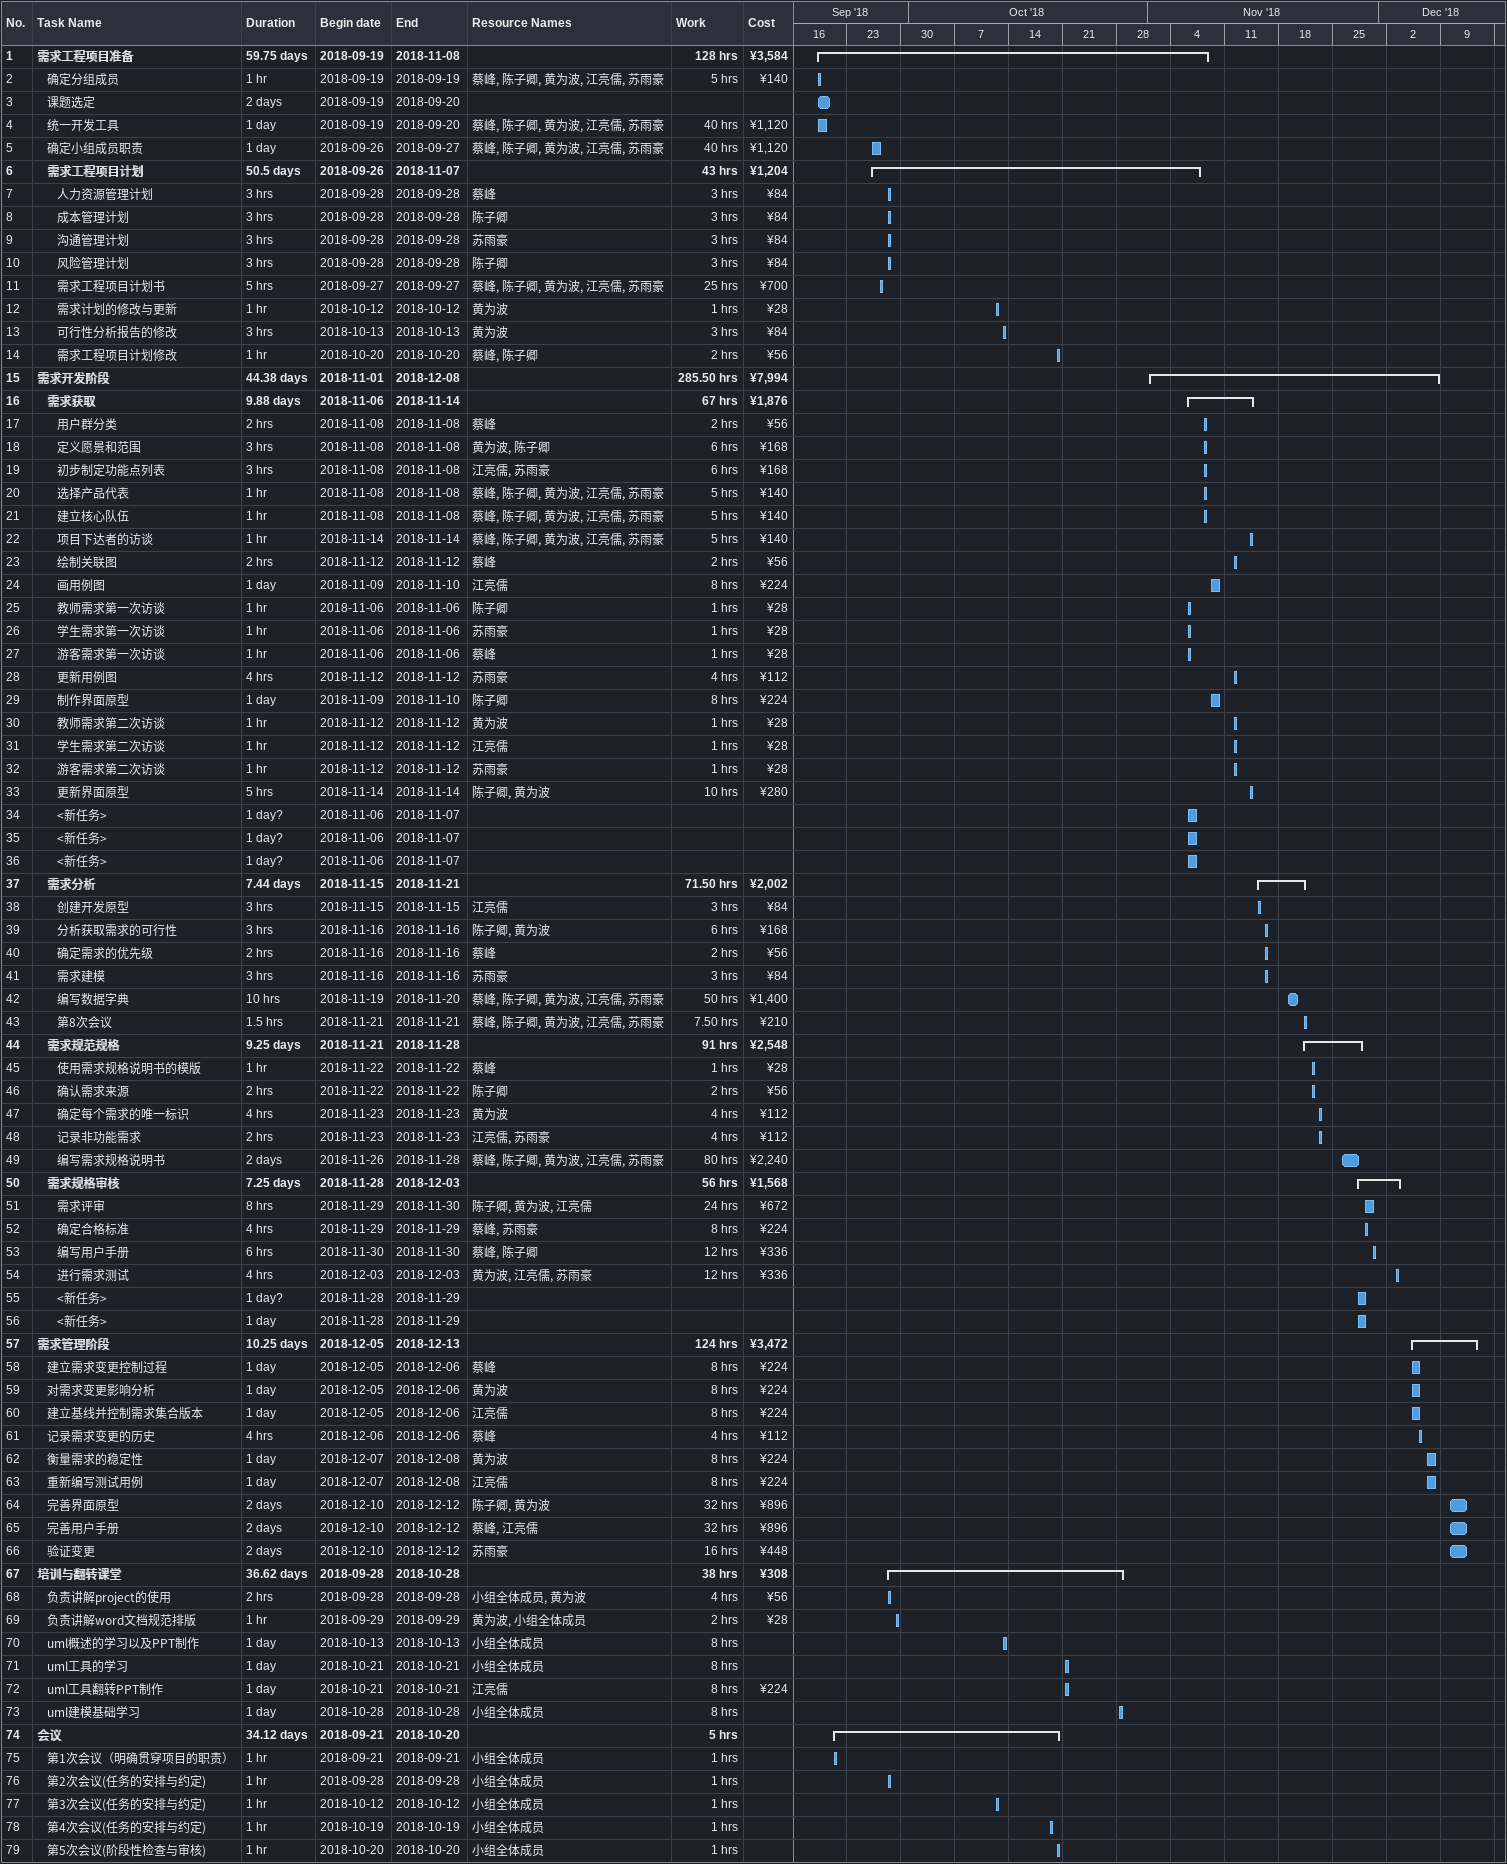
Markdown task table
| ID | Level | Task | Duration | Start | Finish | Resources | Work (h) | Cost (¥) |
|---|---|---|---|---|---|---|---|---|
| 1 | 1 | **需求工程项目准备** | 59.75d | 2018-09-19 | 2018-11-08 |  | 128 | 3584 |
| 2 | 2 | 确定分组成员 | 1h | 2018-09-19 | 2018-09-19 | 蔡峰, 陈子卿, 黄为波, 江亮儒, 苏雨豪 | 5 | 140 |
| 3 | 2 | 课题选定 | 2d | 2018-09-19 | 2018-09-20 |  |  |  |
| 4 | 2 | 统一开发工具 | 1d | 2018-09-19 | 2018-09-20 | 蔡峰, 陈子卿, 黄为波, 江亮儒, 苏雨豪 | 40 | 1120 |
| 5 | 2 | 确定小组成员职责 | 1d | 2018-09-26 | 2018-09-27 | 蔡峰, 陈子卿, 黄为波, 江亮儒, 苏雨豪 | 40 | 1120 |
| 6 | 2 | **需求工程项目计划** | 50.5d | 2018-09-26 | 2018-11-07 |  | 43 | 1204 |
| 7 | 3 | 人力资源管理计划 | 3h | 2018-09-28 | 2018-09-28 | 蔡峰 | 3 | 84 |
| 8 | 3 | 成本管理计划 | 3h | 2018-09-28 | 2018-09-28 | 陈子卿 | 3 | 84 |
| 9 | 3 | 沟通管理计划 | 3h | 2018-09-28 | 2018-09-28 | 苏雨豪 | 3 | 84 |
| 10 | 3 | 风险管理计划 | 3h | 2018-09-28 | 2018-09-28 | 陈子卿 | 3 | 84 |
| 11 | 3 | 需求工程项目计划书 | 5h | 2018-09-27 | 2018-09-27 | 蔡峰, 陈子卿, 黄为波, 江亮儒, 苏雨豪 | 25 | 700 |
| 12 | 3 | 需求计划的修改与更新 | 1h | 2018-10-12 | 2018-10-12 | 黄为波 | 1 | 28 |
| 13 | 3 | 可行性分析报告的修改 | 3h | 2018-10-13 | 2018-10-13 | 黄为波 | 3 | 84 |
| 14 | 3 | 需求工程项目计划修改 | 1h | 2018-10-20 | 2018-10-20 | 蔡峰, 陈子卿 | 2 | 56 |
| 15 | 1 | **需求开发阶段** | 44.38d | 2018-11-01 | 2018-12-08 |  | 285.50 | 7994 |
| 16 | 2 | **需求获取** | 9.88d | 2018-11-06 | 2018-11-14 |  | 67 | 1876 |
| 17 | 3 | 用户群分类 | 2h | 2018-11-08 | 2018-11-08 | 蔡峰 | 2 | 56 |
| 18 | 3 | 定义愿景和范围 | 3h | 2018-11-08 | 2018-11-08 | 黄为波, 陈子卿 | 6 | 168 |
| 19 | 3 | 初步制定功能点列表 | 3h | 2018-11-08 | 2018-11-08 | 江亮儒, 苏雨豪 | 6 | 168 |
| 20 | 3 | 选择产品代表 | 1h | 2018-11-08 | 2018-11-08 | 蔡峰, 陈子卿, 黄为波, 江亮儒, 苏雨豪 | 5 | 140 |
| 21 | 3 | 建立核心队伍 | 1h | 2018-11-08 | 2018-11-08 | 蔡峰, 陈子卿, 黄为波, 江亮儒, 苏雨豪 | 5 | 140 |
| 22 | 3 | 项目下达者的访谈 | 1h | 2018-11-14 | 2018-11-14 | 蔡峰, 陈子卿, 黄为波, 江亮儒, 苏雨豪 | 5 | 140 |
| 23 | 3 | 绘制关联图 | 2h | 2018-11-12 | 2018-11-12 | 蔡峰 | 2 | 56 |
| 24 | 3 | 画用例图 | 1d | 2018-11-09 | 2018-11-10 | 江亮儒 | 8 | 224 |
| 25 | 3 | 教师需求第一次访谈 | 1h | 2018-11-06 | 2018-11-06 | 陈子卿 | 1 | 28 |
| 26 | 3 | 学生需求第一次访谈 | 1h | 2018-11-06 | 2018-11-06 | 苏雨豪 | 1 | 28 |
| 27 | 3 | 游客需求第一次访谈 | 1h | 2018-11-06 | 2018-11-06 | 蔡峰 | 1 | 28 |
| 28 | 3 | 更新用例图 | 4h | 2018-11-12 | 2018-11-12 | 苏雨豪 | 4 | 112 |
| 29 | 3 | 制作界面原型 | 1d | 2018-11-09 | 2018-11-10 | 陈子卿 | 8 | 224 |
| 30 | 3 | 教师需求第二次访谈 | 1h | 2018-11-12 | 2018-11-12 | 黄为波 | 1 | 28 |
| 31 | 3 | 学生需求第二次访谈 | 1h | 2018-11-12 | 2018-11-12 | 江亮儒 | 1 | 28 |
| 32 | 3 | 游客需求第二次访谈 | 1h | 2018-11-12 | 2018-11-12 | 苏雨豪 | 1 | 28 |
| 33 | 3 | 更新界面原型 | 5h | 2018-11-14 | 2018-11-14 | 陈子卿, 黄为波 | 10 | 280 |
| 34 | 3 | <新任务> | 1d? | 2018-11-06 | 2018-11-07 |  |  |  |
| 35 | 3 | <新任务> | 1d? | 2018-11-06 | 2018-11-07 |  |  |  |
| 36 | 3 | <新任务> | 1d? | 2018-11-06 | 2018-11-07 |  |  |  |
| 37 | 2 | **需求分析** | 7.44d | 2018-11-15 | 2018-11-21 |  | 71.50 | 2002 |
| 38 | 3 | 创建开发原型 | 3h | 2018-11-15 | 2018-11-15 | 江亮儒 | 3 | 84 |
| 39 | 3 | 分析获取需求的可行性 | 3h | 2018-11-16 | 2018-11-16 | 陈子卿, 黄为波 | 6 | 168 |
| 40 | 3 | 确定需求的优先级 | 2h | 2018-11-16 | 2018-11-16 | 蔡峰 | 2 | 56 |
| 41 | 3 | 需求建模 | 3h | 2018-11-16 | 2018-11-16 | 苏雨豪 | 3 | 84 |
| 42 | 3 | 编写数据字典 | 10h | 2018-11-19 | 2018-11-20 | 蔡峰, 陈子卿, 黄为波, 江亮儒, 苏雨豪 | 50 | 1400 |
| 43 | 3 | 第8次会议 | 1.5h | 2018-11-21 | 2018-11-21 | 蔡峰, 陈子卿, 黄为波, 江亮儒, 苏雨豪 | 7.50 | 210 |
| 44 | 2 | **需求规范规格** | 9.25d | 2018-11-21 | 2018-11-28 |  | 91 | 2548 |
| 45 | 3 | 使用需求规格说明书的模版 | 1h | 2018-11-22 | 2018-11-22 | 蔡峰 | 1 | 28 |
| 46 | 3 | 确认需求来源 | 2h | 2018-11-22 | 2018-11-22 | 陈子卿 | 2 | 56 |
| 47 | 3 | 确定每个需求的唯一标识 | 4h | 2018-11-23 | 2018-11-23 | 黄为波 | 4 | 112 |
| 48 | 3 | 记录非功能需求 | 2h | 2018-11-23 | 2018-11-23 | 江亮儒, 苏雨豪 | 4 | 112 |
| 49 | 3 | 编写需求规格说明书 | 2d | 2018-11-26 | 2018-11-28 | 蔡峰, 陈子卿, 黄为波, 江亮儒, 苏雨豪 | 80 | 2240 |
| 50 | 2 | **需求规格审核** | 7.25d | 2018-11-28 | 2018-12-03 |  | 56 | 1568 |
| 51 | 3 | 需求评审 | 8h | 2018-11-29 | 2018-11-30 | 陈子卿, 黄为波, 江亮儒 | 24 | 672 |
| 52 | 3 | 确定合格标准 | 4h | 2018-11-29 | 2018-11-29 | 蔡峰, 苏雨豪 | 8 | 224 |
| 53 | 3 | 编写用户手册 | 6h | 2018-11-30 | 2018-11-30 | 蔡峰, 陈子卿 | 12 | 336 |
| 54 | 3 | 进行需求测试 | 4h | 2018-12-03 | 2018-12-03 | 黄为波, 江亮儒, 苏雨豪 | 12 | 336 |
| 55 | 3 | <新任务> | 1d? | 2018-11-28 | 2018-11-29 |  |  |  |
| 56 | 3 | <新任务> | 1d | 2018-11-28 | 2018-11-29 |  |  |  |
| 57 | 1 | **需求管理阶段** | 10.25d | 2018-12-05 | 2018-12-13 |  | 124 | 3472 |
| 58 | 2 | 建立需求变更控制过程 | 1d | 2018-12-05 | 2018-12-06 | 蔡峰 | 8 | 224 |
| 59 | 2 | 对需求变更影响分析 | 1d | 2018-12-05 | 2018-12-06 | 黄为波 | 8 | 224 |
| 60 | 2 | 建立基线并控制需求集合版本 | 1d | 2018-12-05 | 2018-12-06 | 江亮儒 | 8 | 224 |
| 61 | 2 | 记录需求变更的历史 | 4h | 2018-12-06 | 2018-12-06 | 蔡峰 | 4 | 112 |
| 62 | 2 | 衡量需求的稳定性 | 1d | 2018-12-07 | 2018-12-08 | 黄为波 | 8 | 224 |
| 63 | 2 | 重新编写测试用例 | 1d | 2018-12-07 | 2018-12-08 | 江亮儒 | 8 | 224 |
| 64 | 2 | 完善界面原型 | 2d | 2018-12-10 | 2018-12-12 | 陈子卿, 黄为波 | 32 | 896 |
| 65 | 2 | 完善用户手册 | 2d | 2018-12-10 | 2018-12-12 | 蔡峰, 江亮儒 | 32 | 896 |
| 66 | 2 | 验证变更 | 2d | 2018-12-10 | 2018-12-12 | 苏雨豪 | 16 | 448 |
| 67 | 1 | **培训与翻转课堂** | 36.62d | 2018-09-28 | 2018-10-28 |  | 38 | 308 |
| 68 | 2 | 负责讲解project的使用 | 2h | 2018-09-28 | 2018-09-28 | 小组全体成员, 黄为波 | 4 | 56 |
| 69 | 2 | 负责讲解word文档规范排版 | 1h | 2018-09-29 | 2018-09-29 | 黄为波, 小组全体成员 | 2 | 28 |
| 70 | 2 | uml概述的学习以及PPT制作 | 1d | 2018-10-13 | 2018-10-13 | 小组全体成员 | 8 |  |
| 71 | 2 | uml工具的学习 | 1d | 2018-10-21 | 2018-10-21 | 小组全体成员 | 8 |  |
| 72 | 2 | uml工具翻转PPT制作 | 1d | 2018-10-21 | 2018-10-21 | 江亮儒 | 8 | 224 |
| 73 | 2 | uml建模基础学习 | 1d | 2018-10-28 | 2018-10-28 | 小组全体成员 | 8 |  |
| 74 | 1 | **会议** | 34.12d | 2018-09-21 | 2018-10-20 |  | 5 |  |
| 75 | 2 | 第1次会议（明确贯穿项目的职责） | 1h | 2018-09-21 | 2018-09-21 | 小组全体成员 | 1 |  |
| 76 | 2 | 第2次会议(任务的安排与约定) | 1h | 2018-09-28 | 2018-09-28 | 小组全体成员 | 1 |  |
| 77 | 2 | 第3次会议(任务的安排与约定) | 1h | 2018-10-12 | 2018-10-12 | 小组全体成员 | 1 |  |
| 78 | 2 | 第4次会议(任务的安排与约定) | 1h | 2018-10-19 | 2018-10-19 | 小组全体成员 | 1 |  |
| 79 | 2 | 第5次会议(阶段性检查与审核) | 1h | 2018-10-20 | 2018-10-20 | 小组全体成员 | 1 |  |
